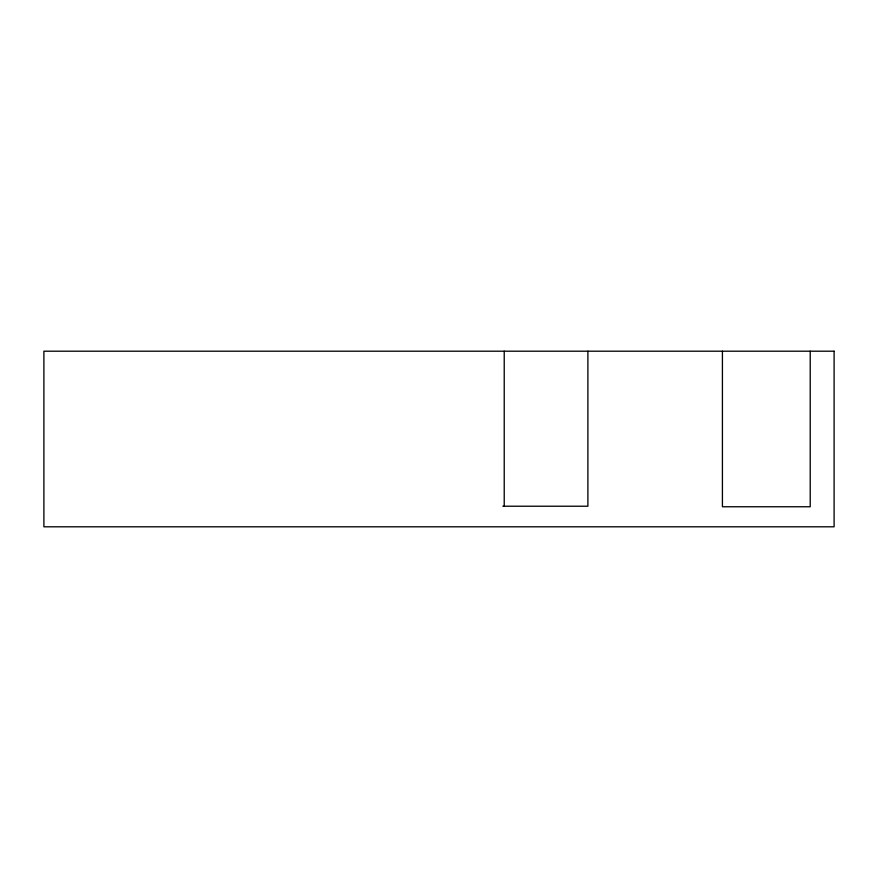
<?xml version="1.0" encoding="UTF-8"?>
<svg xmlns="http://www.w3.org/2000/svg" width="878" height="878" viewBox="0 0 878 878"><rect width="100%" height="100%" fill="white"/><g stroke="black" fill="none" stroke-linecap="round" stroke-linejoin="round"><path stroke-width="1.32" d="M502.874 506.222L587.898 506.222L587.898 351.2M810.218 351.2L810.218 506.76L722.418 506.76L722.418 351.2M504.224 351.2L504.224 506.222M834.1 351.2L43.9 351.2L43.9 526.8L834.1 526.8L834.1 351.2"/></g></svg>
